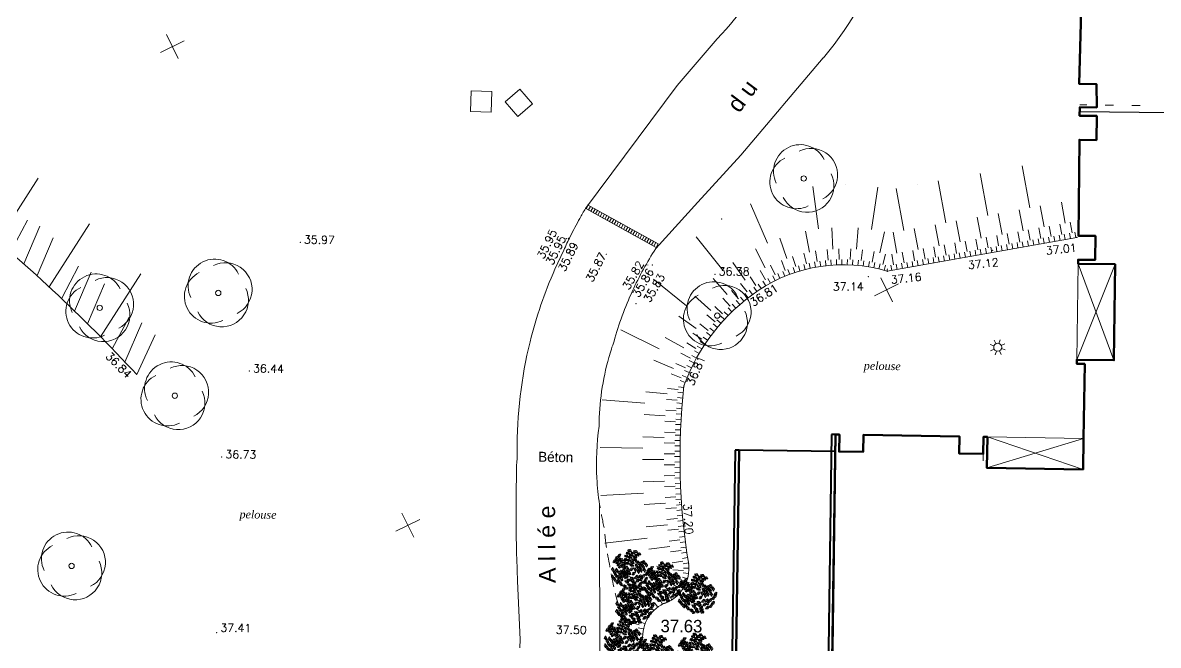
# Model space of a CAD drawing. Extents: x 996 to 1166918, y 537 to 295728.
# Drawn here: x 1091.48 to 1134.04, y 618.25 to 641.6 of the extents above; entities that cross this region are included whole.
import ezdxf

# ---------------------------------------------------------------- set-up
doc = ezdxf.new("R2010")
doc.units = 0
doc.header["$MEASUREMENT"] = 0
for name, pattern in [('CONTINU', [0]), ('DGN2', [0.75, 0.5, -0.25]), ('DGN3', [1.25, 1, -0.25])]:
    doc.linetypes.add(name, pattern=pattern)
doc.layers.get('0').update_dxf_attribs({"linetype": 'CONTINUOUS', "lineweight": 0})
doc.layers.add('Bardages bois', color=7, linetype='CONTINUOUS', lineweight=40, true_color=0xa35200)
doc.layers.add('BATIMENT', color=7, linetype='CONTINU')
doc.layers.add('TEXTE', color=7, linetype='CONTINUOUS')
for name, color, linetype, lineweight in [('CF-TOPO-ALTITUDE-SEUIL', 7, 'CONTINUOUS', 0), ('CF-TOPO-ALTITUDE-TN', 94, 'CONTINUOUS', 0), ('CF-TOPO-ALTITUDE-VOIRIE', 7, 'CONTINUOUS', 0), ('CF-TOPO-ASS-EP', 4, 'CONTINUOUS', 0), ('CF-TOPO-BATI', 7, 'CONTINUOUS', 0), ('CF-TOPO-CARROYAGE', 7, 'CONTINUOUS', 0), ('CF-TOPO-ECL-SIGNAL', 6, 'CONTINUOUS', 0), ('CF-TOPO-NATURE-MATERIAUX-TXT', 7, 'CONTINUOUS', 0), ('CF-TOPO-RELIEF-NATUREL', 94, 'CONTINUOUS', 0), ('CF-TOPO-VEGETATION', 94, 'CONTINUOUS', 0), ('CF-TOPO-VOIRIE', 7, 'CONTINUOUS', 0), ('DIVERS', 7, 'CONTINU', 5), ('Niveaux projet', 7, 'CONTINU', 5), ('Texte projet', 7, 'CONTINU', 5)]:
    doc.layers.add(name, color=color, linetype=linetype, lineweight=lineweight)
doc.styles.add('LEROY', font='j_leroy')
doc.styles.add('SIMPLEX', font='simplex.shx')
doc.styles.get("Standard").update_dxf_attribs({"font": 'arial.ttf'})
doc.styles.add('Style-Times New Roman IF', font='timesi.ttf')

# ---------------------------------------------------------------- blocks, each defined once
blk = doc.blocks.new('BL95', base_point=(2, 1))
blk.add_lwpolyline([(2, 0.5), (2, 1.5)])
blk = doc.blocks.new('cf117balise-lumineuse')
at = {"color": 0, "flags": 128}
for points in [[(-0.3, 0), (-0.15, 0)], [(-0.212132, 0.212132), (-0.106066, 0.106066)], [(0, 0.3), (0, 0.15)], [(0.106066, 0.106066), (0.212132, 0.212132)], [(0.15, 0), (0.3, 0)], [(-0.212132, -0.212132), (-0.106066, -0.106066)], [(0, -0.15), (0, -0.3)], [(0.106066, -0.106066), (0.212132, -0.212132)]]:
    blk.add_lwpolyline(points, dxfattribs=at)
at = {"color": 0}
blk.add_circle((0, 0), 0.15, dxfattribs=at)
blk = doc.blocks.new('cf30arbre20')
blk.add_circle((0, 0), 0.1)
for centre, start, end in [((0, 0.3), 0, 180), ((-0.3, 0), 90, 270), ((0.3, 0), 270, 90), ((0, -0.3), 180, 0)]:
    blk.add_arc(centre, 1, start, end)
blk = doc.blocks.new('cf211plaque-carree')
at = {"flags": 128}
blk.add_lwpolyline([(0, 0), (0, 1), (1, 1), (1, 0)], close=True, dxfattribs=at)
blk = doc.blocks.new('geotraiv')
blk.add_line((0, -1), (0, 0))
blk = doc.blocks.new('CROIX')
at = {"linetype": 'CONTINU'}
for p, q in [((0, 0.5), (0, -0.5)), ((-0.5, 0), (0.5, 0))]:
    blk.add_line(p, q, dxfattribs=at)
blk = doc.blocks.new('BRANCHS', base_point=(1.485, 0.588))
for p, q in [((1.515, 0.652), (1.486, 0.637)), ((1.486, 0.637), (1.492, 0.625)), ((1.497, 0.601), (1.486, 0.588)), ((1.486, 0.588), (1.5, 0.588)), ((1.492, 0.625), (1.502, 0.614)), ((1.502, 0.614), (1.497, 0.601)), ((1.5, 0.588), (1.514, 0.563)), ((1.514, 0.563), (1.521, 0.541)), ((1.531, 0.65), (1.515, 0.652)), ((1.52, 0.596), (1.526, 0.621)), ((1.529, 0.612), (1.52, 0.596)), ((1.521, 0.541), (1.534, 0.54)), ((1.526, 0.621), (1.531, 0.65)), ((1.549, 0.62), (1.529, 0.612)), ((1.529, 0.572), (1.548, 0.576)), ((1.531, 0.565), (1.529, 0.572)), ((1.541, 0.554), (1.531, 0.565)), ((1.534, 0.54), (1.541, 0.554)), ((1.548, 0.576), (1.557, 0.579)), ((1.562, 0.6), (1.549, 0.62)), ((1.557, 0.579), (1.562, 0.6))]:
    blk.add_line(p, q)
blk = doc.blocks.new('A$C485828AD')
at = {"layer": 'DIVERS', "ltscale": 0.05, "yscale": 1.265625, "zscale": 1.265625}
for p, xscale, rotation in [((0.326, 1.232), 1.26562500000027, 119.9999999999929), ((0.553, 1.192), 1.26562500000027, 60.00000000000705), ((0.611, 1.305), 1.26562500000027, 60.00000000000705), ((0.67, 1.398), 1.26562500000027, 60.00000000000705), ((0.677, 1.153), 1.26562500000027, 60.00000000000705), ((0.728, 1.231), 1.26562500000027, 60.00000000000705), ((0.793, 1.309), 1.26562500000027, 60.00000000000705), ((0.866, 1.168), 1.26562500000027, 60.00000000000705), ((0.895, 1.367), 1.26562500000027, 60.00000000000705), ((0.942, 1.234), 1.26562500000027, 60.00000000000705), ((1.022, 1.281), 1.26562500000027, 60.00000000000705), ((0.155, 1.021), 1.26562500000027, 119.9999999999929), ((0.235, 1.142), 1.26562500000027, 119.9999999999929), ((0.254, 0.986), 1.26562500000027, 119.9999999999929), ((0.305, 1.103), 1.26562500000027, 119.9999999999929), ((0.308, 0.901), 1.26562500000027, 119.9999999999929), ((0.359, 0.823), 1.26562500000027, 119.9999999999929), ((0.385, 1.072), 1.26562500000027, 119.9999999999929), ((0.421, 1.006), 1.26562500000027, 119.9999999999929), ((0.476, 0.916), 1.26562500000027, 119.9999999999929), ((0.483, 0.83), 1.26562500000027, 119.9999999999929), ((0.57, 0.788), 1.26562500000027, 119.9999999999929), ((0.524, 1.063), 1.26562500000027, 60.00000000000705), ((0.563, 1.007), 1.265625, 180), ((0.6, 0.927), 1.26562500000027, 60.00000000000705), ((0.648, 1.04), 1.26562500000027, 60.00000000000705), ((0.753, 0.856), 1.26562500000027, 60.00000000000705), ((0.775, 0.954), 1.26562500000027, 60.00000000000705), ((0.811, 1.059), 1.26562500000027, 60.00000000000705), ((0.97, 1.085), 1.265625, 180), ((0.097, 0.473), 1.265625, 180), ((0.101, 0.754), 1.265625, 180), ((0.17, 0.629), 1.265625, 180), ((0.17, 0.384), 1.265625, 180), ((0.221, 0.532), 1.265625, 180), ((0.246, 0.727), 1.265625, 180), ((0.301, 0.462), 1.265625, 180), ((0.337, 0.633), 1.265625, 180), ((0.385, 0.512), 1.265625, 180), ((0.417, 0.661), 1.265625, 180), ((0.436, 0.395), 1.265625, 180), ((0.476, 0.54), 1.265625, 180), ((0.505, 0.711), 1.265625, 180), ((0.541, 0.598), 1.265625, 180), ((0.559, 0.473), 1.265625, 180), ((0.618, 0.668), 1.265625, 180), ((0.621, 0.505), 1.265625, 180), ((0.643, 0.594), 1.265625, 180), ((0.676, 0.754), 1.265625, 180), ((0.727, 0.621), 1.265625, 180), ((0.796, 0.721), 1.26562500000027, 119.9999999999929), ((0.786, 0.458), 1.26562500000027, 240.0000000000071), ((0.872, 0.558), 1.26562500000027, 119.9999999999929), ((0.9, 0.5), 1.26562500000027, 299.999999999993), ((1.038, 0.519), 1.26562500000027, 299.999999999993), ((1.075, 0.414), 1.26562500000027, 299.999999999993), ((1.169, 0.535), 1.26562500000027, 299.999999999993), ((1.264, 0.425), 1.26562500000027, 299.999999999993), ((1.282, 0.609), 1.26562500000027, 299.999999999993), ((1.347, 0.691), 1.26562500000027, 299.999999999993), ((1.362, 0.765), 1.26562500000027, 299.999999999993), ((0.261, 0.29), 1.265625, 180), ((0.33, 0.329), 1.265625, 180), ((0.406, 0.216), 1.265625, 180), ((0.495, 0.177), 1.26562500000027, 240.0000000000071), ((0.575, 0.092), 1.26562500000027, 240.0000000000071), ((0.593, 0.329), 1.26562500000027, 240.0000000000071), ((0.67, 0.392), 1.26562500000027, 240.0000000000071), ((0.684, 0.22), 1.26562500000027, 240.0000000000071), ((0.735, 0.115), 1.26562500000027, 240.0000000000071), ((0.804, 0.368), 1.26562500000027, 240.0000000000071), ((0.859, 0.294), 1.26562500000027, 240.0000000000071), ((0.877, 0.197), 1.26562500000027, 240.0000000000071), ((0.906, 0.103), 1.26562500000027, 240.0000000000071), ((0.947, 0.363), 1.26562500000027, 299.999999999993), ((1.053, 0.25), 1.26562500000027, 299.999999999993), ((1.187, 0.309), 1.26562500000027, 299.999999999993)]:
    blk.add_blockref('BRANCHS', p, dxfattribs=dict(at, xscale=xscale, rotation=rotation))
at = {"layer": 'DIVERS', "ltscale": 0.05, "xscale": 1.265625, "yscale": 1.265625, "zscale": 1.265625}
for p in [(0.893, 0.88), (0.962, 0.775), (0.969, 0.981), (1.038, 0.861), (1.093, 0.966), (1.144, 0.833), (1.173, 1.005), (1.26, 0.9), (0.849, 0.728), (0.965, 0.658), (1.067, 0.705), (1.191, 0.705)]:
    blk.add_blockref('BRANCHS', p, dxfattribs=at)

msp = doc.modelspace()

# ---------------------------------------------------------------- linework, layer by layer
at = {"layer": 'Bardages bois', "ltscale": 0.05}
for p, q in [((1121.791, 626.163), (1121.624, 614.325)), ((1121.941, 626.161), (1121.774, 614.323)), ((1121.941, 626.161), (1121.791, 626.163)), ((1118.182, 625.574), (1118.033, 615.015)), ((1118.332, 625.571), (1118.182, 625.574)), ((1118.332, 625.571), (1118.183, 615.013))]:
    msp.add_line(p, q, dxfattribs=at)
at = {"layer": 'BATIMENT'}
for points in [[(1131.286, 628.808), (1130.986, 628.813), (1130.988, 628.962), (1132.378, 628.944), (1132.424, 632.544), (1131.034, 632.562), (1131.036, 632.712), (1131.676, 632.704), (1131.688, 633.604), (1131.048, 633.612), (1131.086, 637.21), (1131.726, 637.201), (1131.735, 638.102), (1131.095, 638.11), (1131.099, 638.43), (1131.739, 638.422), (1131.721, 639.298), (1131.081, 639.307), (1131.172, 642.959)], [(1131.097, 638.27), (1144.448, 638.115)], [(1131.097, 638.27), (1144.448, 638.115)], [(1121.774, 614.323), (1121.941, 626.161), (1122.091, 626.158), (1122.081, 625.518), (1122.981, 625.504), (1122.991, 626.144), (1126.59, 626.084), (1126.58, 625.444), (1127.48, 625.43), (1127.49, 626.07), (1127.64, 626.067), (1127.621, 624.907), (1131.221, 624.848), (1131.24, 626.008), (1131.286, 628.808)]]:
    msp.add_lwpolyline(points, dxfattribs=at)
at = {"layer": 'BATIMENT', "lineweight": 60}
for points in [[(1131.286, 628.808), (1130.986, 628.813), (1130.988, 628.962), (1132.378, 628.944), (1132.424, 632.544), (1131.034, 632.562), (1131.036, 632.712), (1131.676, 632.704), (1131.688, 633.604), (1131.048, 633.612), (1131.086, 637.21), (1131.726, 637.201), (1131.735, 638.102), (1131.095, 638.11), (1131.099, 638.43), (1131.739, 638.422), (1131.721, 639.298), (1131.081, 639.307), (1131.172, 642.959)], [(1121.774, 614.323), (1121.941, 626.161), (1122.091, 626.158), (1122.081, 625.518), (1122.981, 625.504), (1122.991, 626.144), (1126.59, 626.084), (1126.58, 625.444), (1127.48, 625.43), (1127.49, 626.07), (1127.64, 626.067), (1127.621, 624.907), (1131.221, 624.848), (1131.24, 626.008), (1131.286, 628.808)]]:
    msp.add_lwpolyline(points, dxfattribs=at)
at = {"layer": 'CF-TOPO-ALTITUDE-TN', "lineweight": 0, "flags": 128}
for points in [[(1101.891, 633.367, 1), (1101.882, 633.363, 1), (1101.891, 633.367)], [(1111.855, 633.501, 1), (1111.846, 633.497, 1), (1111.855, 633.501)], [(1130.997, 633.553, 1), (1130.988, 633.548, 1), (1130.997, 633.553)], [(1127.843, 633.068, 1), (1127.834, 633.064, 1), (1127.843, 633.068)], [(1115.086, 632.522, 1), (1115.077, 632.517, 1), (1115.086, 632.522)], [(1117.438, 632.17, 1), (1117.429, 632.165, 1), (1117.438, 632.17)], [(1123.182, 632.083, 1), (1123.173, 632.079, 1), (1123.182, 632.083)], [(1123.889, 632.282, 1), (1123.88, 632.278, 1), (1123.889, 632.282)], [(1119.046, 631.554, 1), (1119.037, 631.55, 1), (1119.046, 631.554)], [(1095.759, 628.411, 1), (1095.75, 628.407, 1), (1095.759, 628.411)], [(1099.982, 628.536, 1), (1099.973, 628.532, 1), (1099.982, 628.536)], [(1116.268, 627.984, 1), (1116.259, 627.98, 1), (1116.268, 627.984)], [(1098.948, 625.316, 1), (1098.939, 625.312, 1), (1098.948, 625.316)], [(1116.102, 623.599, 1), (1116.093, 623.594, 1), (1116.102, 623.599)], [(1098.759, 618.727, 1), (1098.75, 618.723, 1), (1098.759, 618.727)]]:
    msp.add_lwpolyline(points, format="xyb", dxfattribs=at)
at = {"layer": 'CF-TOPO-ALTITUDE-TN', "lineweight": 0}
for p in [(1101.886, 633.365), (1111.851, 633.499), (1130.992, 633.55), (1127.838, 633.066), (1115.081, 632.52), (1117.434, 632.168), (1123.177, 632.081), (1123.884, 632.28), (1119.041, 631.552), (1095.755, 628.409), (1099.978, 628.534), (1116.263, 627.982), (1098.943, 625.314), (1116.098, 623.597), (1098.755, 618.725)]:
    msp.add_point(p, dxfattribs=at)
at = {"layer": 'CF-TOPO-ALTITUDE-VOIRIE', "lineweight": 0, "flags": 128}
for points in [[(1111.935, 633.514, 1), (1111.926, 633.51, 1), (1111.935, 633.514)], [(1111.978, 633.498, 1), (1111.969, 633.493, 1), (1111.978, 633.498)], [(1113.356, 632.919, 1), (1113.347, 632.915, 1), (1113.356, 632.919)], [(1114.854, 632.498, 1), (1114.845, 632.494, 1), (1114.854, 632.498)], [(1114.916, 632.519, 1), (1114.907, 632.515, 1), (1114.916, 632.519)]]:
    msp.add_lwpolyline(points, format="xyb", dxfattribs=at)
at = {"layer": 'CF-TOPO-ASS-EP', "lineweight": 0, "flags": 128}
for points in [[(1115.221, 633.172), (1112.582, 634.634)], [(1115.294, 633.304), (1112.654, 634.765)]]:
    msp.add_lwpolyline(points, dxfattribs=at)
at = {"layer": 'CF-TOPO-BATI', "lineweight": 0}
msp.add_line((1110.116, 618.155), (1110.121, 618.465), dxfattribs=at)
at = {"layer": 'CF-TOPO-BATI', "lineweight": 13, "flags": 128}
msp.add_lwpolyline([(1131.097, 638.27), (1142.969, 638.134)], dxfattribs=at)
at = {"layer": 'CF-TOPO-RELIEF-NATUREL', "lineweight": 0}
for p, q in [((1127.652, 634.376), (1127.371, 635.951)), ((1129.227, 634.657), (1128.946, 636.232)), ((1122.317, 635.525), (1122.317, 635.525)), ((1125.008, 635.529), (1125.008, 635.529)), ((1126.077, 634.094), (1125.796, 635.669)), ((1121.307, 633.866), (1121.099, 635.452)), ((1123.293, 633.846), (1123.532, 635.428)), ((1124.502, 633.813), (1124.221, 635.388)), ((1119.393, 633.335), (1118.754, 634.802)), ((1129.762, 633.94), (1129.621, 634.728)), ((1130.549, 634.081), (1130.409, 634.868)), ((1127.399, 633.518), (1127.258, 634.305)), ((1128.187, 633.659), (1128.046, 634.446)), ((1128.974, 633.799), (1128.834, 634.587)), ((1120.975, 633), (1120.815, 633.784)), ((1121.85, 633.114), (1121.803, 633.913)), ((1122.734, 633.106), (1122.798, 633.903)), ((1123.607, 632.973), (1123.782, 633.754)), ((1125.037, 633.096), (1124.896, 633.883)), ((1125.824, 633.236), (1125.683, 634.024)), ((1126.612, 633.377), (1126.471, 634.165)), ((1128.848, 633.37), (1128.777, 633.764)), ((1129.241, 633.441), (1129.171, 633.834)), ((1129.635, 633.511), (1129.565, 633.905)), ((1130.029, 633.581), (1129.959, 633.975)), ((1130.423, 633.652), (1130.352, 634.046)), ((1130.817, 633.722), (1130.746, 634.116)), ((1117.72, 632.319), (1116.726, 633.573)), ((1120.123, 632.764), (1119.856, 633.518)), ((1124.249, 632.955), (1124.108, 633.742)), ((1126.485, 632.948), (1126.415, 633.342)), ((1126.879, 633.019), (1126.809, 633.412)), ((1127.273, 633.089), (1127.202, 633.483)), ((1127.666, 633.159), (1127.596, 633.553)), ((1128.06, 633.23), (1127.99, 633.623)), ((1128.454, 633.3), (1128.384, 633.694)), ((1128.784, 633.156), (1128.749, 633.353)), ((1128.981, 633.191), (1128.946, 633.388)), ((1129.178, 633.226), (1129.143, 633.423)), ((1129.375, 633.261), (1129.34, 633.458)), ((1129.572, 633.297), (1129.537, 633.493)), ((1129.769, 633.332), (1129.734, 633.529)), ((1129.966, 633.367), (1129.931, 633.564)), ((1130.163, 633.402), (1130.127, 633.599)), ((1130.36, 633.437), (1130.324, 633.634)), ((1130.556, 633.472), (1130.521, 633.669)), ((1130.753, 633.508), (1130.718, 633.705)), ((1130.95, 633.543), (1130.915, 633.74)), ((1119.313, 632.411), (1118.943, 633.121)), ((1120.852, 632.563), (1120.759, 632.952)), ((1121.258, 632.645), (1121.192, 633.04)), ((1121.668, 632.699), (1121.63, 633.097)), ((1122.081, 632.724), (1122.071, 633.124)), ((1122.495, 632.72), (1122.513, 633.119)), ((1122.908, 632.687), (1122.954, 633.084)), ((1123.317, 632.625), (1123.391, 633.018)), ((1123.721, 632.534), (1123.822, 632.921)), ((1124.123, 632.526), (1124.052, 632.92)), ((1124.516, 632.596), (1124.446, 632.99)), ((1124.91, 632.667), (1124.84, 633.061)), ((1125.304, 632.737), (1125.233, 633.131)), ((1125.698, 632.807), (1125.627, 633.201)), ((1126.091, 632.878), (1126.021, 633.272)), ((1126.422, 632.734), (1126.387, 632.931)), ((1126.619, 632.769), (1126.584, 632.966)), ((1126.816, 632.804), (1126.78, 633.001)), ((1127.013, 632.839), (1126.977, 633.036)), ((1127.209, 632.874), (1127.174, 633.071)), ((1127.406, 632.91), (1127.371, 633.106)), ((1127.603, 632.945), (1127.568, 633.142)), ((1127.8, 632.98), (1127.765, 633.177)), ((1127.997, 633.015), (1127.962, 633.212)), ((1128.194, 633.05), (1128.159, 633.247)), ((1128.391, 633.086), (1128.356, 633.282)), ((1128.588, 633.121), (1128.552, 633.318)), ((1118.563, 631.951), (1118.102, 632.605)), ((1119.683, 632.149), (1119.511, 632.51)), ((1120.063, 632.314), (1119.916, 632.686)), ((1120.453, 632.453), (1120.333, 632.834)), ((1120.609, 632.291), (1120.552, 632.483)), ((1120.802, 632.344), (1120.752, 632.538)), ((1120.996, 632.391), (1120.953, 632.586)), ((1121.192, 632.431), (1121.156, 632.628)), ((1121.389, 632.464), (1121.36, 632.662)), ((1121.588, 632.49), (1121.565, 632.688)), ((1121.787, 632.509), (1121.771, 632.708)), ((1121.986, 632.521), (1121.978, 632.72)), ((1122.186, 632.526), (1122.185, 632.726)), ((1122.386, 632.524), (1122.392, 632.724)), ((1122.586, 632.515), (1122.599, 632.714)), ((1122.785, 632.499), (1122.805, 632.698)), ((1122.984, 632.476), (1123.011, 632.674)), ((1123.182, 632.446), (1123.215, 632.643)), ((1123.378, 632.409), (1123.419, 632.605)), ((1123.573, 632.365), (1123.621, 632.559)), ((1123.767, 632.314), (1123.821, 632.507)), ((1124.059, 632.312), (1124.024, 632.508)), ((1124.256, 632.347), (1124.221, 632.544)), ((1124.453, 632.382), (1124.418, 632.579)), ((1124.65, 632.417), (1124.615, 632.614)), ((1124.847, 632.452), (1124.812, 632.649)), ((1125.044, 632.487), (1125.009, 632.684)), ((1125.241, 632.523), (1125.205, 632.72)), ((1125.437, 632.558), (1125.402, 632.755)), ((1125.634, 632.593), (1125.599, 632.79)), ((1125.831, 632.628), (1125.796, 632.825)), ((1126.028, 632.663), (1125.993, 632.86)), ((1126.225, 632.699), (1126.19, 632.895)), ((1118.964, 631.741), (1118.742, 632.074)), ((1119.316, 631.958), (1119.119, 632.306)), ((1119.68, 631.925), (1119.59, 632.104)), ((1119.86, 632.011), (1119.777, 632.193)), ((1120.044, 632.091), (1119.967, 632.275)), ((1120.23, 632.164), (1120.16, 632.351)), ((1120.418, 632.231), (1120.355, 632.421)), ((1123.863, 632.287), (1123.89, 632.376)), ((1116.366, 630.979), (1115.122, 631.986)), ((1117.885, 631.414), (1117.354, 632.012)), ((1118.628, 631.504), (1118.388, 631.824)), ((1118.991, 631.518), (1118.878, 631.683)), ((1119.158, 631.629), (1119.05, 631.797)), ((1119.328, 631.734), (1119.227, 631.906)), ((1119.502, 631.832), (1119.407, 632.008)), ((1117.269, 630.805), (1116.676, 631.342)), ((1117.998, 630.976), (1117.725, 631.268)), ((1118.306, 631.248), (1118.049, 631.555)), ((1118.511, 631.159), (1118.385, 631.314)), ((1118.668, 631.283), (1118.546, 631.442)), ((1118.828, 631.403), (1118.71, 631.565)), ((1117.706, 630.687), (1117.417, 630.963)), ((1118.062, 630.761), (1117.924, 630.905)), ((1118.208, 630.898), (1118.074, 631.046)), ((1118.358, 631.03), (1118.227, 631.182)), ((1116.725, 630.132), (1116.076, 630.6)), ((1117.43, 630.382), (1117.126, 630.642)), ((1117.648, 630.328), (1117.498, 630.46)), ((1117.782, 630.476), (1117.635, 630.612)), ((1117.92, 630.62), (1117.777, 630.761)), ((1115.338, 629.376), (1113.904, 630.087)), ((1116.931, 629.73), (1116.6, 629.955)), ((1117.172, 630.063), (1116.854, 630.306)), ((1117.27, 629.861), (1117.11, 629.981)), ((1117.392, 630.02), (1117.235, 630.144)), ((1117.518, 630.176), (1117.364, 630.304)), ((1116.257, 629.403), (1115.561, 629.798)), ((1116.709, 629.384), (1116.367, 629.59)), ((1117.041, 629.534), (1116.874, 629.644)), ((1117.153, 629.699), (1116.989, 629.814)), ((1116.507, 629.026), (1116.153, 629.213)), ((1116.731, 629.02), (1116.555, 629.116)), ((1116.829, 629.194), (1116.657, 629.295)), ((1116.933, 629.366), (1116.763, 629.471)), ((1115.873, 628.628), (1115.138, 628.943)), ((1116.324, 628.658), (1115.961, 628.826)), ((1116.548, 628.664), (1116.368, 628.751)), ((1116.637, 628.844), (1116.459, 628.935)), ((1116.162, 628.28), (1115.79, 628.428)), ((1116.386, 628.299), (1116.201, 628.375)), ((1116.464, 628.483), (1116.282, 628.564)), ((1116.047, 627.843), (1115.649, 627.884)), ((1116.257, 627.922), (1116.058, 627.944)), ((1116.312, 628.113), (1116.125, 628.184)), ((1114.796, 627.335), (1113.201, 627.46)), ((1115.629, 627.68), (1114.833, 627.756)), ((1116.009, 627.442), (1115.611, 627.476)), ((1116.217, 627.524), (1116.018, 627.542)), ((1116.236, 627.723), (1116.037, 627.743)), ((1115.978, 627.04), (1115.579, 627.068)), ((1116.184, 627.126), (1115.985, 627.14)), ((1116.2, 627.325), (1116.001, 627.341)), ((1115.565, 626.864), (1114.767, 626.913)), ((1115.953, 626.637), (1115.553, 626.659)), ((1116.147, 626.527), (1115.947, 626.537)), ((1116.158, 626.726), (1115.958, 626.738)), ((1116.17, 626.926), (1115.971, 626.939)), ((1115.934, 626.235), (1115.534, 626.25)), ((1116.13, 626.127), (1115.931, 626.134)), ((1116.138, 626.327), (1115.938, 626.335)), ((1114.719, 625.646), (1113.119, 625.668)), ((1115.528, 626.045), (1114.728, 626.069)), ((1115.922, 625.832), (1115.522, 625.84)), ((1116.12, 625.727), (1115.92, 625.731)), ((1116.124, 625.927), (1115.925, 625.932)), ((1115.917, 625.428), (1115.517, 625.431)), ((1116.116, 625.327), (1115.916, 625.328)), ((1116.117, 625.527), (1115.917, 625.529)), ((1115.516, 625.226), (1114.716, 625.224)), ((1115.918, 625.025), (1115.518, 625.021)), ((1116.117, 625.127), (1115.917, 625.126)), ((1116.119, 624.927), (1115.919, 624.924)), ((1115.532, 624.406), (1114.732, 624.379)), ((1115.925, 624.622), (1115.525, 624.611)), ((1116.123, 624.727), (1115.923, 624.723)), ((1116.128, 624.527), (1115.928, 624.521)), ((1115.939, 624.219), (1115.54, 624.202)), ((1116.135, 624.327), (1115.935, 624.32)), ((1116.144, 624.128), (1115.944, 624.118)), ((1114.75, 623.956), (1113.152, 623.875)), ((1115.573, 623.588), (1114.775, 623.534)), ((1115.96, 623.816), (1115.561, 623.793)), ((1116.154, 623.928), (1115.954, 623.917)), ((1116.166, 623.728), (1115.966, 623.716)), ((1115.987, 623.414), (1115.588, 623.384)), ((1116.179, 623.529), (1115.98, 623.514)), ((1116.194, 623.329), (1115.995, 623.313)), ((1116.211, 623.13), (1116.012, 623.113)), ((1113.213, 622.98), (1113.213, 622.98)), ((1115.642, 622.772), (1114.846, 622.692)), ((1116.021, 623.012), (1115.622, 622.976)), ((1116.229, 622.931), (1116.03, 622.912)), ((1116.249, 622.732), (1116.05, 622.711)), ((1114.891, 622.272), (1113.302, 622.087)), ((1116.061, 622.611), (1115.663, 622.568)), ((1116.27, 622.533), (1116.072, 622.511)), ((1116.294, 622.334), (1116.095, 622.31)), ((1115.736, 621.958), (1114.943, 621.852)), ((1116.107, 622.21), (1115.71, 622.161)), ((1116.318, 622.136), (1116.12, 622.11)), ((1116.345, 621.938), (1116.146, 621.91)), ((1116.16, 621.811), (1115.764, 621.755)), ((1116.22, 621.412), (1115.825, 621.35)), ((1116.372, 621.74), (1116.175, 621.711)), ((1116.402, 621.542), (1116.204, 621.511)), ((1116.433, 621.344), (1116.236, 621.312))]:
    msp.add_line(p, q, dxfattribs=at)
at = {"layer": 'CF-TOPO-RELIEF-NATUREL', "lineweight": 0, "flags": 128}
for points in [[(1087.368, 637.389, 0.03971), (1088.175, 635.853, 0.050292), (1089.23, 634.506, -0.035757), (1095.755, 628.402), (1096.44, 629.901)], [(1116.442, 621.29, -0.068006), (1116.263, 627.982, -0.159648), (1119.041, 631.552, -0.225575), (1123.884, 632.28), (1130.992, 633.55)]]:
    msp.add_lwpolyline(points, format="xyb", dxfattribs=at)
for points in [[(1090.551, 633.419), (1092.064, 635.775)], [(1091.025, 632.996), (1091.657, 634.191)], [(1092.126, 633.968), (1091.524, 632.555)], [(1092.467, 631.696), (1093.98, 634.052)], [(1092.625, 633.528), (1092.023, 632.115)], [(1092.941, 631.273), (1093.573, 632.468)], [(1094.042, 632.245), (1093.421, 630.789)], [(1094.397, 629.822), (1095.91, 632.178)], [(1094.541, 631.804), (1093.906, 630.314)], [(1094.839, 629.369), (1095.472, 630.564)], [(1095.941, 630.341), (1095.314, 628.872)]]:
    msp.add_lwpolyline(points, dxfattribs=at)
at = {"layer": 'CF-TOPO-RELIEF-NATUREL', "lineweight": 0}
for p in [(1117.672, 634.238), (1114.461, 631.07), (1117.063, 618.515)]:
    msp.add_point(p, dxfattribs=at)
at = {"layer": 'CF-TOPO-VOIRIE', "lineweight": 0, "flags": 128}
for points in [[(1112.573, 634.634, 0.004743), (1112.361, 634.261, 0.008468), (1112.002, 633.585, 0.020559), (1111.764, 633.068), (1111.429, 632.355, 0.043702), (1110.498, 629.637, 0.063289), (1110.016, 625.514, -0.031423), (1109.989, 624.996), (1109.984, 624.439, 0.006859), (1109.971, 622.936, 0.010409), (1110.031, 620.655), (1110.121, 618.465)], [(1113.102, 623.536, -0.024953), (1112.999, 624.517, -0.049494), (1113.086, 626.468, -0.06916), (1113.451, 629.05, -0.016747), (1113.645, 629.654, -0.040796), (1114.332, 631.54, -0.036962), (1115.212, 633.133)]]:
    msp.add_lwpolyline(points, format="xyb", dxfattribs=at)
at = {"layer": 'CF-TOPO-VOIRIE', "linetype": 'DGN2', "lineweight": 0, "flags": 128}
msp.add_lwpolyline([(1114.401, 618.341, -0.036263), (1113.913, 619.465, -0.035601), (1113.596, 620.625, -0.010005), (1113.322, 622.177), (1113.266, 622.71, -0.021306), (1113.102, 623.536, -0.021306)], format="xyb", dxfattribs=at)
at = {"layer": 'DIVERS', "ltscale": 0.05}
for p, q in [((1116.005, 639.243), (1117.514, 640.999)), ((1115.756, 620.755), (1115.227, 621.038)), ((1115.839, 621.196), (1115.231, 621.215)), ((1116.248, 621.058), (1115.849, 621.083)), ((1116.451, 621.145), (1116.251, 621.145)), ((1114.718, 620.644), (1113.87, 620.956)), ((1115.435, 620.44), (1115.041, 620.94)), ((1116.017, 620.421), (1115.695, 620.658)), ((1116.178, 620.723), (1115.802, 620.86)), ((1116.329, 620.562), (1116.146, 620.643)), ((1116.397, 620.75), (1116.205, 620.804)), ((1116.438, 620.945), (1116.24, 620.972)), ((1114.614, 619.88), (1114.314, 620.144)), ((1115.469, 620.023), (1115.278, 620.365)), ((1115.777, 620.177), (1115.535, 620.496)), ((1115.975, 620.082), (1115.843, 620.232)), ((1116.116, 620.224), (1115.963, 620.354)), ((1116.234, 620.385), (1116.065, 620.492)), ((1115.077, 619.776), (1114.817, 620.08)), ((1115.285, 619.686), (1115.166, 619.847)), ((1115.455, 619.792), (1115.359, 619.969)), ((1115.641, 619.863), (1115.557, 620.045)), ((1115.816, 619.961), (1115.707, 620.128)), ((1114.771, 619.426), (1114.435, 619.643)), ((1114.891, 619.239), (1114.713, 619.328)), ((1115.001, 619.406), (1114.842, 619.527)), ((1115.133, 619.556), (1114.993, 619.699)), ((1114.583, 619.021), (1114.2, 619.138)), ((1114.748, 618.866), (1114.553, 618.911)), ((1114.807, 619.058), (1114.62, 619.129)), ((1114.513, 618.552), (1114.113, 618.552)), ((1114.713, 618.469), (1114.508, 618.469)), ((1114.718, 618.669), (1114.518, 618.685)), ((1114.713, 618.269), (1114.508, 618.269))]:
    msp.add_line(p, q, dxfattribs=at)
at = {"layer": 'DIVERS'}
for p, q in [((1121.488, 640.278), (1118.396, 636.636)), ((1118.396, 636.636), (1116.782, 634.869)), ((1116.782, 634.869), (1115.212, 633.133)), ((1113.102, 623.536), (1113.174, 594.532))]:
    msp.add_line(p, q, dxfattribs=at)
at = {"layer": 'DIVERS', "lineweight": 40, "ltscale": 0.05}
for p in [(1118.183, 615.013), (1121.932, 625.521)]:
    msp.add_line(p, (1118.332, 625.571), dxfattribs=at)
at = {"layer": 'DIVERS'}
msp.add_lwpolyline([(1117.514, 640.999, 0.116033), (1121.365, 647.723, 0.076359), (1122.04, 657.233), (1120.863, 666.452), (1120.863, 666.452, 0.086825), (1120.742, 667.216, 0.061366), (1120.339, 668.042, 0.017693), (1119.695, 668.974, 0.012106), (1118.852, 670.054, 0.045339), (1118.62, 670.296, 0.068811), (1118.392, 670.446, 0.095698), (1118.169, 670.503, 0.127045), (1117.898, 670.444, 0.090104), (1117.635, 670.24, 0.054086), (1117.38, 669.891, 0.03308), (1117.133, 669.397)], format="xyb", dxfattribs=at)
at = {"layer": 'DIVERS', "ltscale": 0.05}
for points in [[(1144.509, 642.765), (1144.462, 639.165), (1143.822, 639.173), (1143.81, 638.273), (1144.45, 638.265), (1144.449, 638.115), (1131.097, 638.27), (1131.099, 638.43), (1131.739, 638.422), (1131.721, 639.298), (1131.081, 639.307), (1131.172, 642.959)], [(1121.941, 626.161), (1122.091, 626.158), (1122.081, 625.518), (1122.981, 625.504), (1122.991, 626.144), (1126.59, 626.084), (1126.58, 625.444), (1127.48, 625.43), (1127.49, 626.07), (1127.64, 626.067), (1127.621, 624.907), (1131.221, 624.848), (1131.286, 628.808), (1130.986, 628.812), (1130.988, 628.962), (1132.378, 628.944), (1132.424, 632.544), (1131.034, 632.562), (1131.036, 632.712), (1131.676, 632.704), (1131.688, 633.604), (1131.048, 633.612), (1131.086, 637.21), (1131.726, 637.201), (1131.738, 638.102), (1131.095, 638.11), (1131.097, 638.27), (1131.097, 638.27), (1131.097, 638.27), (1131.097, 638.27), (1142.969, 638.132)], [(1135.646, 604.13), (1132.047, 604.189), (1132.057, 604.829), (1131.157, 604.844), (1131.147, 604.204), (1130.997, 604.206), (1131.009, 609.07), (1131.709, 609.061), (1131.721, 609.965), (1131.021, 609.974), (1131.061, 615.946), (1127.523, 615.992), (1127.501, 614.245), (1127.353, 614.247), (1127.371, 614.886), (1126.509, 614.911), (1126.504, 614.271), (1122.832, 614.3), (1122.846, 614.94), (1121.938, 614.96), (1121.927, 614.32), (1121.774, 614.323), (1121.941, 626.161)], [(1121.932, 625.521), (1118.332, 625.571), (1118.183, 615.013), (1121.783, 614.962), (1121.932, 625.521)]]:
    msp.add_lwpolyline(points, dxfattribs=at)
at = {"layer": 'DIVERS'}
for points in [[(1116.005, 639.243), (1112.573, 634.634)], [(1131.1, 638.52), (1131.364, 638.517)], [(1131.1, 638.52), (1131.364, 638.517)], [(1132.051, 638.509), (1132.363, 638.505)], [(1133.05, 638.497), (1133.362, 638.494)], [(1132.378, 628.944), (1131.034, 632.562), (1130.988, 628.962), (1132.424, 632.544)], [(1127.621, 624.907), (1131.24, 626.008), (1127.64, 626.067), (1131.221, 624.848)]]:
    msp.add_lwpolyline(points, dxfattribs=at)
at = {"layer": 'DIVERS', "ltscale": 0.05}
for centre, radius, start, end in [((1109.925, 649.839), 15.004, 320.4163, 359.5766), ((1115.049, 621.134), 1.402, 286.5599, 8.6367), ((1116.123, 618.552), 1.41, 106.791, 180)]:
    msp.add_arc(centre, radius, start, end, dxfattribs=at)

# ---------------------------------------------------------------- block references
at = {"layer": 'CF-TOPO-ASS-EP', "lineweight": 0, "xscale": 0.1500000000410528, "yscale": 0.1499999999941792, "zscale": 0.15, "rotation": 151.0218262180429}
for p in [(1112.597, 634.626), (1112.684, 634.577), (1112.772, 634.529), (1112.859, 634.48), (1112.947, 634.432), (1113.034, 634.383), (1113.122, 634.335), (1113.209, 634.287), (1113.297, 634.238), (1113.384, 634.19), (1113.472, 634.141), (1113.559, 634.093), (1113.647, 634.044), (1113.734, 633.996), (1113.822, 633.947), (1113.909, 633.899), (1113.996, 633.851), (1114.084, 633.802), (1114.171, 633.754), (1114.259, 633.705), (1114.346, 633.657), (1114.434, 633.608), (1114.521, 633.56), (1114.609, 633.511), (1114.696, 633.463), (1114.784, 633.415), (1114.871, 633.366), (1114.959, 633.318), (1115.046, 633.269), (1115.134, 633.221), (1115.221, 633.172)]:
    msp.add_blockref('geotraiv', p, dxfattribs=at)
at = {"layer": 'CF-TOPO-CARROYAGE', "rotation": 26.18773148999673}
for p in [(1097.088, 640.703), (1123.861, 631.582), (1105.914, 622.756)]:
    msp.add_blockref('CROIX', p, dxfattribs=at)
at = {"layer": 'CF-TOPO-ECL-SIGNAL', "lineweight": 0, "rotation": 296.1877314899967}
msp.add_blockref('cf117balise-lumineuse', (1128.023, 629.43), dxfattribs=at)
at = {"layer": 'CF-TOPO-VEGETATION', "lineweight": 0, "rotation": 296.1877314899967}
for p in [(1120.754, 635.758), (1098.809, 631.465), (1094.368, 630.909), (1117.512, 630.615), (1097.182, 627.61), (1093.312, 621.23)]:
    msp.add_blockref('cf30arbre20', p, dxfattribs=at)
at = {"layer": 'DIVERS', "ltscale": 0.05}
for p, xscale, yscale, zscale, rotation in [((1108.292, 639.047), 0.7766303515197694, 0.7766303515818436, 0.7766303515710115, 267.9389809940823), ((1110.108, 639.111), 0.7297327565489912, 0.7297327565610203, 0.7297327565567012, 221.3559999072684)]:
    msp.add_blockref('cf211plaque-carree', p, dxfattribs=dict(at, xscale=xscale, yscale=yscale, zscale=zscale, rotation=rotation))
at = {"layer": 'DIVERS', "xscale": 0.9000158699999996, "yscale": 0.9000158700000043, "rotation": 179.0581314638945}
msp.add_blockref('BL95', (1127.483, 625.62), dxfattribs=at)
at = {"layer": 'DIVERS', "ltscale": 0.05}
for p in [(1113.545, 620.352), (1114.766, 619.892), (1113.704, 619.068), (1116.051, 619.45), (1113.275, 617.779), (1114.509, 617.161), (1115.99, 617.222)]:
    msp.add_blockref('A$C485828AD', p, dxfattribs=at)

# ---------------------------------------------------------------- texts
at = {"layer": 'CF-TOPO-ALTITUDE-SEUIL', "linetype": 'DGN3', "lineweight": 0, "style": 'SIMPLEX'}
msp.add_text('37.50', height=0.3, rotation=359.5446, dxfattribs=at).set_placement((1111.461, 618.684))
at = {"layer": 'CF-TOPO-ALTITUDE-TN', "linetype": 'DGN3', "lineweight": 0, "style": 'SIMPLEX'}
for s, rotation, p in [('35.95', 63.9956, (1111.011, 632.715)), ('35.97', 359.0682, (1102.02, 633.319)), ('37.01', 6.0558, (1129.844, 632.901)), ('37.12', 6.0558, (1126.921, 632.358)), ('35.83', 59.4862, (1114.986, 631.077)), ('36.38', 0.0403, (1117.568, 632.122)), ('37.16', 6.0558, (1124.031, 631.806)), ('36.81', 33.0974, (1118.864, 630.944)), ('37.14', 0.0403, (1121.845, 631.552)), ('36.84', 314.8808, (1094.562, 629.064)), ('36.44', 359.0682, (1100.111, 628.488)), ('36.81', 66.5909, (1116.621, 627.961)), ('36.73', 359.1712, (1099.077, 625.268)), ('37.20', 274.0419, (1116.232, 623.551)), ('37.41', 359.1712, (1098.889, 618.764))]:
    msp.add_text(s, height=0.3, rotation=rotation, dxfattribs=at).set_placement(p)
at = {"layer": 'CF-TOPO-ALTITUDE-VOIRIE', "linetype": 'DGN3', "lineweight": 0, "style": 'SIMPLEX'}
for s, rotation, p in [('35.95', 63.6024, (1111.344, 632.484)), ('35.89', 63.5654, (1111.804, 632.238)), ('35.87', 62.8491, (1112.838, 631.845)), ('35.82', 60.1353, (1114.203, 631.552)), ('35.86', 59.9038, (1114.572, 631.269))]:
    msp.add_text(s, height=0.3, rotation=rotation, dxfattribs=at).set_placement(p)
at = {"layer": 'CF-TOPO-NATURE-MATERIAUX-TXT', "color": 7, "linetype": 'DGN3', "lineweight": 0, "style": 'Style-Times New Roman IF', "width": 0.999837}
for p in [(1123.002, 628.591), (1099.606, 623.019)]:
    msp.add_text('pelouse', height=0.3, rotation=359.0593, dxfattribs=at).set_placement(p)
at = {"layer": 'Niveaux projet', "style": 'LEROY'}
msp.add_text('37.63', height=0.4687, rotation=359.678, dxfattribs=at).set_placement((1115.385, 618.745))
at = {"layer": 'TEXTE'}
for s, rotation, p in [('d u', 53.2395, (1118.334, 638.182)), ('A l l é e', 90.4609, (1111.457, 620.587))]:
    msp.add_text(s, height=0.625, rotation=rotation, dxfattribs=at).set_placement(p)
at = {"layer": 'Texte projet', "style": 'LEROY'}
msp.add_text('Béton', height=0.375, rotation=358.9495, dxfattribs=at).set_placement((1110.801, 625.137))

doc.saveas('drawing.dxf')
